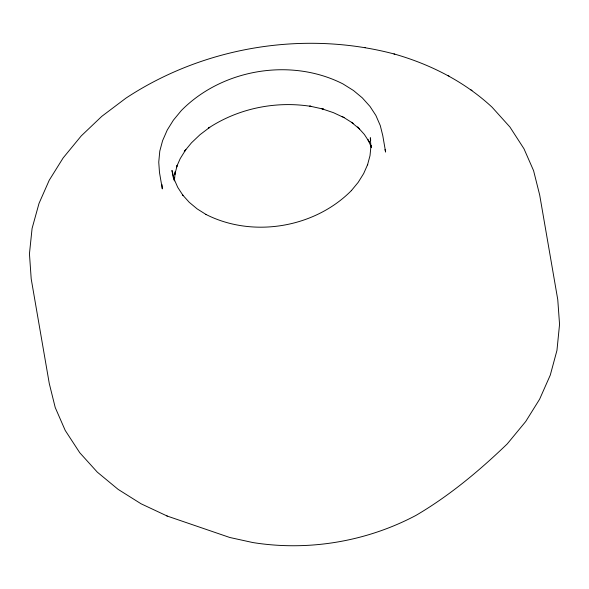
<?xml version="1.0" encoding="UTF-8"?>
<svg xmlns="http://www.w3.org/2000/svg" width="589" height="589" viewBox="0 0 589 589"><rect width="100%" height="100%" fill="white"/><g stroke="black" fill="none" stroke-linecap="round" stroke-linejoin="round"><path stroke-width="0.88" d="M176.376 167.305L177.26 165.259L174.742 174.653L175.272 171.576L174.344 180.911L174.16 177.657L174.337 180.168M176.42 167.21L180.212 158.61L185.852 149.569L184.254 151.594L191.469 142.825L200.017 134.69L209.765 127.305L208.329 128.211C238.258 108.405 275.711 100.771 311.073 106.395L309.711 106.094L323.67 109.186L321.962 108.803L333.484 112.683L344.109 117.66M394.785 54.151C304.314 30.061 204.022 46.619 125.913 98.157L101.794 116.342L81.253 135.897L63.141 157.933L49.218 180.263L39.014 203.411L32.086 228.429L29.45 253.756L31.202 278.892L49.277 383.52L55.226 407.529L65.224 430.441L79.751 452.72L97.318 472.15L118.146 489.385L141.088 503.801L167.283 516.082L229.776 537.485L252.806 542.543C308.01 551.378 365.843 541.77 415.311 515.743L415.79 515.5C449.26 495.901 479.35 470.758 507.239 443.915L525.712 421.51L539.612 399.217L550.273 375.134L556.951 350.426L559.55 324.37L557.768 299.668L539.693 195.047L533.575 170.633L523.989 148.781L509.912 127.003L492.102 107.235C464.677 81.716 430.625 64.429 394.785 54.151L393.953 53.96M364.687 47.473L365.349 47.621M166.606 515.758L167.283 516.082M447.993 75.421L448.973 76.033M470.928 89.837L472.01 90.515M342.106 116.401L353.65 123.661M351.434 122.269L359.57 129.035L357.641 126.966L364.333 134.41L369.62 142.516L368.073 139.784L371.49 147.567M371.372 146.779L370.915 145.218L371.357 147M384.992 149.547L385.618 152.058L382.784 135.654L380.288 125.597L375.892 115.473L370.032 106.484L362.301 97.855L353.452 90.485L342.96 83.918C290.959 57.435 222.149 69.023 181.309 110.57L173.38 120.178L167.254 130.014L162.586 140.69L159.788 151.108L158.75 162.13L159.479 172.474L162.314 188.885L162.012 184.571M370.739 140.307L370.29 137.708L370.937 146.897L370.937 146.337L370.01 155.643L367.521 164.913L367.691 164.434L363.671 173.556L358.193 182.347L351.331 190.674L351.596 190.38C314.776 227.833 252.755 238.28 205.892 214.411L206.238 214.602L197.16 208.896L189.253 202.314L182.627 194.952L182.951 195.349L177.738 187.346L173.991 178.813L174.182 179.343L171.966 170.412L173.166 177.333"/></g></svg>
